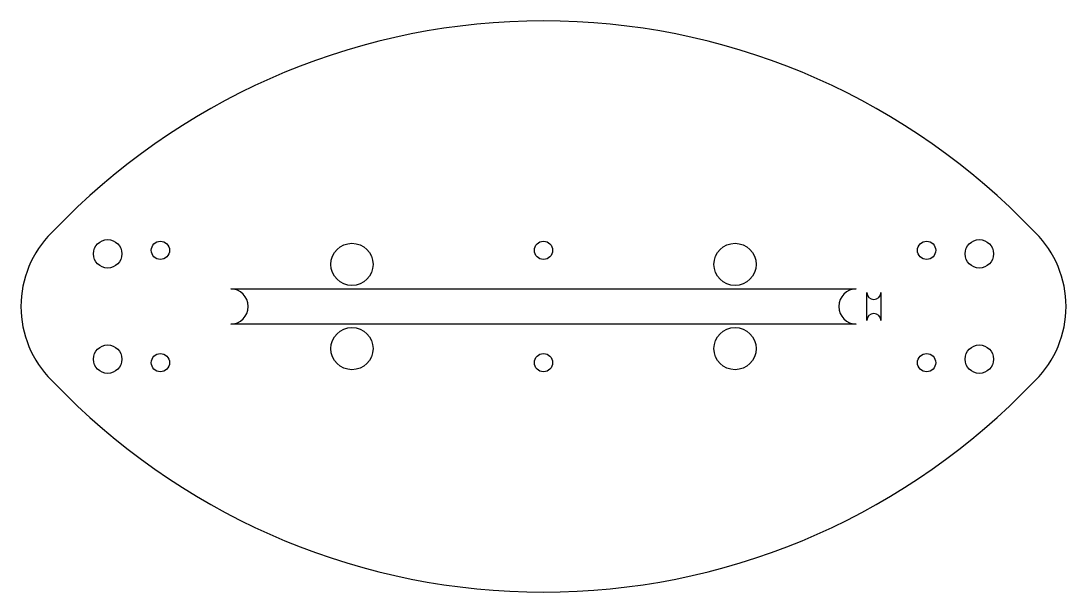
# Model space of a CAD drawing. Header units: millimetres. Extents: x -9 to 289, y -56 to 106.
import ezdxf

# ---------------------------------------------------------------- set-up
doc = ezdxf.new("R2010")
doc.units = ezdxf.units.MM

msp = doc.modelspace()

# ---------------------------------------------------------------- linework, layer by layer
for points in [[(4, 0, 0.414214), (276, 0), (280, 4, 0.414214), (280, 46), (276, 50, 0.414214), (4, 50), (0, 46, 0.414214), (0, 4)], [(51, 30), (229, 30, 1), (229, 20), (51, 20, 1)], [(232, 21), (232, 29, 1), (236, 29), (236, 21, 1)]]:
    msp.add_lwpolyline(points, format="xyb", close=True)
for centre, radius in [((16, 40), 4.05), ((31, 41), 2.6), ((85.5, 37), 6), ((140, 41), 2.6), ((194.5, 37), 6), ((249, 41), 2.6), ((264, 40), 4.05), ((85.5, 13), 6), ((194.5, 13), 6), ((16, 10), 4.05), ((264, 10), 4.05), ((31, 9), 2.6), ((140, 9), 2.6), ((249, 9), 2.6)]:
    msp.add_circle(centre, radius)

doc.saveas('drawing.dxf')
